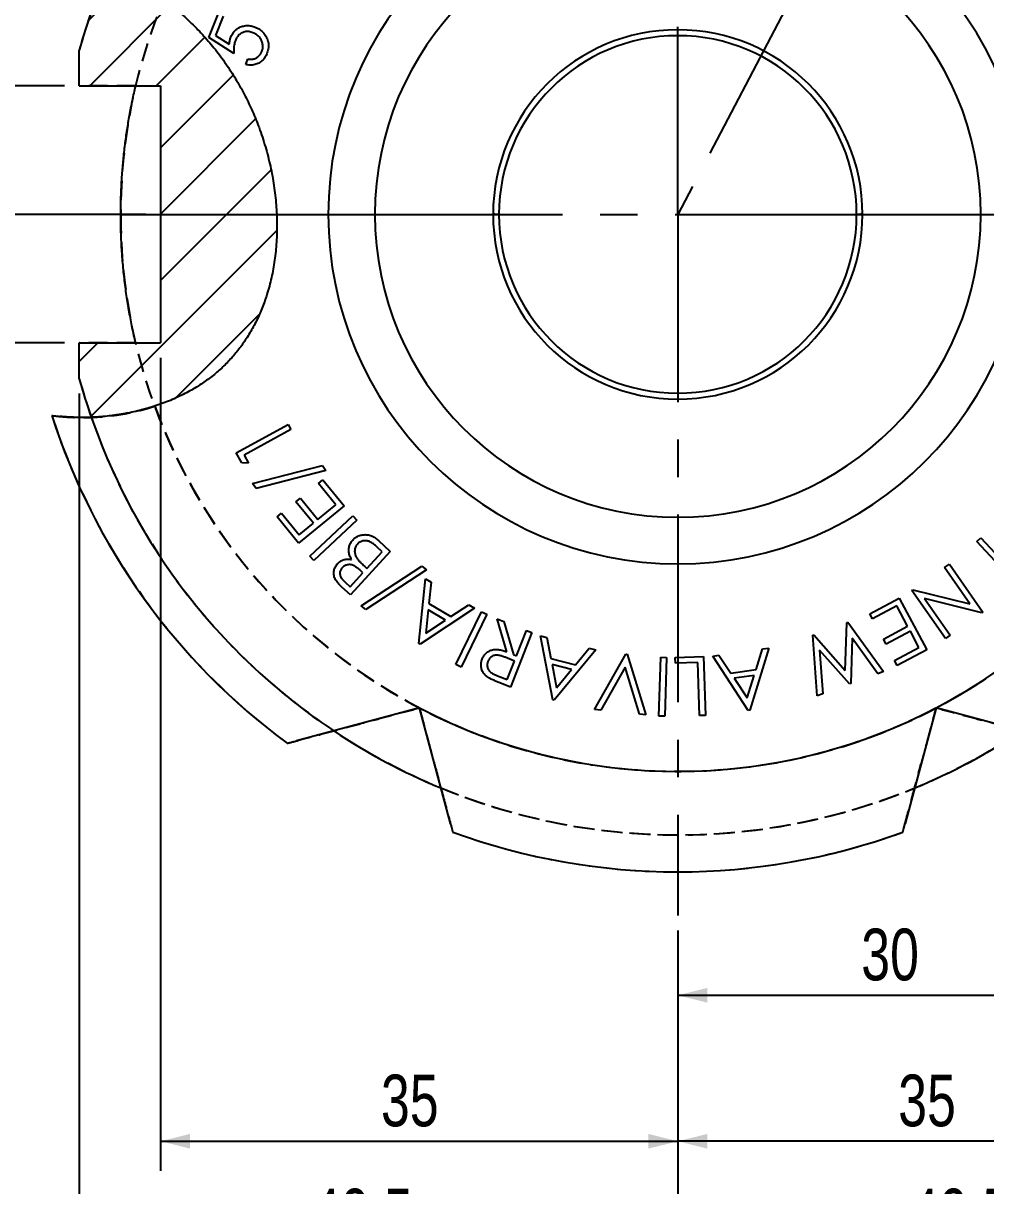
# Model space of a CAD drawing. Header units: millimetres. Extents: x 8 to 586, y 8 to 412.
# Drawn here: x 76 to 141.2, y 77.9 to 156.6 of the extents above; entities that cross this region are included whole.
import ezdxf

# ---------------------------------------------------------------- set-up
doc = ezdxf.new("R2010")
doc.units = ezdxf.units.MM
doc.linetypes.add('CENTERX2', pattern=[20.32, 12.7, -2.54, 2.54, -2.54])
doc.linetypes.add('HIDDEN', pattern=[1.905, 1.27, -0.635])
for name, color, linetype in [('CENTERLINE', 4, 'CENTERX2'), ('DIMENSIONS', 2, 'Continuous'), ('HATCH', 3, 'Continuous'), ('HIDDEN', 3, 'HIDDEN')]:
    doc.layers.add(name, color=color, linetype=linetype)
doc.layers.add('OUTLINE', color=7, linetype='Continuous', lineweight=25)
doc.styles.add('SLDTEXTSTYLE0', font='TXT', dxfattribs={"width": 0.75})
doc.dimstyles.new('SLDDIMSTYLE0', dxfattribs={"dimtxt": 3.5, "dimasz": 2, "dimexe": 0, "dimexo": 0.0625, "dimgap": 0.875, "dimtad": 1, "dimrnd": 1e-09, "dimzin": 12, "dimdsep": 46, "dimtxsty": 'SLDTEXTSTYLE0', "dimsah": 1, "dimcen": 0.09, "dimadec": 0, "dimazin": 3, "dimtfac": 1, "dimtofl": 0, "dimtmove": 0, "dimatfit": 3, "dimfxl": 0, "dimfrac": 2, "dimtolj": 1, "dimtzin": 12, "dimarcsym": 0})
doc.dimstyles.new('SLDDIMSTYLE3', dxfattribs={"dimtxt": 3.5, "dimasz": 2, "dimexe": 0, "dimexo": 0.0625, "dimgap": 0.875, "dimtad": 1, "dimrnd": 1e-09, "dimzin": 12, "dimdsep": 46, "dimtxsty": 'SLDTEXTSTYLE0', "dimsah": 1, "dimcen": 0.09, "dimadec": 0, "dimazin": 3, "dimtol": 1, "dimtp": 0.05, "dimtm": 0.05, "dimtfac": 1, "dimtofl": 0, "dimtmove": 0, "dimatfit": 3, "dimfxl": 0, "dimfrac": 2, "dimtolj": 1, "dimarcsym": 0})
doc.dimstyles.new('SLDDIMSTYLE4', dxfattribs={"dimtxt": 3.5, "dimasz": 2, "dimexe": 0, "dimexo": 0.0625, "dimgap": 0.875, "dimtad": 1, "dimdec": 4, "dimzin": 12, "dimdsep": 46, "dimtxsty": 'SLDTEXTSTYLE0', "dimsah": 1, "dimcen": 0.09, "dimazin": 3, "dimtfac": 1, "dimtofl": 0, "dimtmove": 0, "dimatfit": 3, "dimfxl": 0, "dimfrac": 2, "dimtolj": 1, "dimtzin": 12, "dimarcsym": 0})

# ---------------------------------------------------------------- blocks, each defined once
blk = doc.blocks.new('_D_36')
at = {"layer": 'DIMENSIONS'}
for p, q in [((120.314, 191.157), (120.314, 208.479)), ((138.259, 177.946), (150.372, 201.089))]:
    blk.add_line(p, q, dxfattribs=at)
blk.add_arc((120.314, 143.658), 62.821, 62.37289, 90, dxfattribs=at)
for points in [[(120.314, 206.479), (122.305, 205.947), (122.321, 206.947)], [(149.445, 199.317), (147.883, 200.662), (147.433, 199.769)]]:
    blk.add_solid(points, dxfattribs=at)
at = {"layer": 'DIMENSIONS', "insert": (129.833, 210.656), "char_height": 3.5, "attachment_point": 1, "rotation": 346.18644, "style": 'SLDTEXTSTYLE0'}
blk.add_mtext('27,63°', dxfattribs=at)
blk = doc.blocks.new('_D_37')
at = {"layer": 'DIMENSIONS'}
for p, q in [((120.314, 95.194), (120.314, 88.804)), ((120.314, 90.804), (150.314, 90.804))]:
    blk.add_line(p, q, dxfattribs=at)
for points in [[(120.314, 90.804), (122.314, 90.304), (122.314, 91.304)], [(150.314, 90.804), (148.314, 91.304), (148.314, 90.304)]]:
    blk.add_solid(points, dxfattribs=at)
at = {"layer": 'DIMENSIONS', "insert": (132.727, 95.316), "char_height": 3.5, "attachment_point": 1, "style": 'SLDTEXTSTYLE0'}
blk.add_mtext('30', dxfattribs=at)
blk = doc.blocks.new('_D_38')
at = {"layer": 'DIMENSIONS'}
for p, q in [((79.814, 131.534), (79.814, 71.197)), ((120.314, 95.194), (120.314, 71.197)), ((79.814, 73.197), (120.314, 73.197))]:
    blk.add_line(p, q, dxfattribs=at)
for points in [[(79.814, 73.197), (81.814, 72.697), (81.814, 73.697)], [(120.314, 73.197), (118.314, 73.697), (118.314, 72.697)]]:
    blk.add_solid(points, dxfattribs=at)
at = {"layer": 'DIMENSIONS', "insert": (95.538, 77.709), "char_height": 3.5, "attachment_point": 1, "style": 'SLDTEXTSTYLE0'}
blk.add_mtext('40,5', dxfattribs=at)
blk = doc.blocks.new('_D_39')
at = {"layer": 'DIMENSIONS'}
for p, q in [((85.314, 133.958), (85.314, 78.922)), ((120.314, 95.194), (120.314, 78.922)), ((85.314, 80.922), (120.314, 80.922))]:
    blk.add_line(p, q, dxfattribs=at)
for points in [[(85.314, 80.922), (87.314, 80.422), (87.314, 81.422)], [(120.314, 80.922), (118.314, 81.422), (118.314, 80.422)]]:
    blk.add_solid(points, dxfattribs=at)
at = {"layer": 'DIMENSIONS', "insert": (100.227, 85.434), "char_height": 3.5, "attachment_point": 1, "style": 'SLDTEXTSTYLE0'}
blk.add_mtext('35', dxfattribs=at)
blk = doc.blocks.new('_D_40')
at = {"layer": 'DIMENSIONS'}
for p, q in [((155.314, 133.958), (155.314, 78.922)), ((120.314, 95.194), (120.314, 78.922)), ((155.314, 80.922), (120.314, 80.922))]:
    blk.add_line(p, q, dxfattribs=at)
for points in [[(120.314, 80.922), (122.314, 80.422), (122.314, 81.422)], [(155.314, 80.922), (153.314, 81.422), (153.314, 80.422)]]:
    blk.add_solid(points, dxfattribs=at)
at = {"layer": 'DIMENSIONS', "insert": (135.227, 85.434), "char_height": 3.5, "attachment_point": 1, "style": 'SLDTEXTSTYLE0'}
blk.add_mtext('35', dxfattribs=at)
blk = doc.blocks.new('_D_41')
at = {"layer": 'DIMENSIONS'}
for p, q in [((160.814, 133.603), (160.814, 71.197)), ((120.314, 95.194), (120.314, 71.197)), ((120.314, 73.197), (160.814, 73.197))]:
    blk.add_line(p, q, dxfattribs=at)
for points in [[(120.314, 73.197), (122.314, 72.697), (122.314, 73.697)], [(160.814, 73.197), (158.814, 73.697), (158.814, 72.697)]]:
    blk.add_solid(points, dxfattribs=at)
at = {"layer": 'DIMENSIONS', "insert": (136.038, 77.709), "char_height": 3.5, "attachment_point": 1, "style": 'SLDTEXTSTYLE0'}
blk.add_mtext('40,5', dxfattribs=at)
blk = doc.blocks.new('_D_42')
at = {"layer": 'DIMENSIONS'}
for p, q in [((78.814, 152.358), (57.814, 152.358)), ((59.814, 152.358), (59.814, 134.958)), ((78.814, 134.958), (57.814, 134.958))]:
    blk.add_line(p, q, dxfattribs=at)
for points in [[(59.814, 152.358), (59.314, 150.358), (60.314, 150.358)], [(59.814, 134.958), (60.314, 136.958), (59.314, 136.958)]]:
    blk.add_solid(points, dxfattribs=at)
at = {"layer": 'DIMENSIONS', "attachment_point": 1, "rotation": 90, "style": 'SLDTEXTSTYLE0'}
for s, insert, char_height in [('±0,05', (56.312, 144.868), 2.5), ('17,4', (55.302, 134.526), 3.5)]:
    blk.add_mtext(s, dxfattribs=dict(at, insert=insert, char_height=char_height))
blk = doc.blocks.new('_D_43')
at = {"layer": 'DIMENSIONS'}
for p, q in [((84.314, 143.658), (65.814, 143.658)), ((67.814, 143.658), (67.814, 134.958)), ((78.814, 134.958), (65.814, 134.958))]:
    blk.add_line(p, q, dxfattribs=at)
for points in [[(67.814, 143.658), (67.314, 141.658), (68.314, 141.658)], [(67.814, 134.958), (68.314, 136.958), (67.314, 136.958)]]:
    blk.add_solid(points, dxfattribs=at)
at = {"layer": 'DIMENSIONS', "insert": (63.302, 136.076), "char_height": 3.5, "attachment_point": 1, "rotation": 90, "style": 'SLDTEXTSTYLE0'}
blk.add_mtext('8,7', dxfattribs=at)
blk = doc.blocks.new('_D_44')
at = {"layer": 'DIMENSIONS'}
for p, q in [((78.814, 152.358), (66.061, 152.358)), ((68.061, 152.358), (68.061, 143.658)), ((81.614, 143.658), (66.061, 143.658))]:
    blk.add_line(p, q, dxfattribs=at)
for points in [[(68.061, 152.358), (67.561, 150.358), (68.561, 150.358)], [(68.061, 143.658), (68.561, 145.658), (67.561, 145.658)]]:
    blk.add_solid(points, dxfattribs=at)
at = {"layer": 'DIMENSIONS', "insert": (63.55, 144.776), "char_height": 3.5, "attachment_point": 1, "rotation": 90, "style": 'SLDTEXTSTYLE0'}
blk.add_mtext('8,7', dxfattribs=at)
blk = doc.blocks.new('_D_45')
at = {"layer": 'DIMENSIONS'}
for p, q in [((147.091, 179.551), (171.049, 185.97)), ((165.314, 143.658), (176.62, 143.658))]:
    blk.add_line(p, q, dxfattribs=at)
blk.add_arc((13.139, 143.658), 161.481, 0, 15, dxfattribs=at)
for points in [[(169.117, 185.453), (169.139, 183.391), (170.107, 183.644)], [(174.62, 143.658), (175.107, 145.662), (174.107, 145.655)]]:
    blk.add_solid(points, dxfattribs=at)
at = {"layer": 'DIMENSIONS', "insert": (177.252, 168.814), "char_height": 3.5, "attachment_point": 1, "rotation": 277.5, "style": 'SLDTEXTSTYLE0'}
blk.add_mtext('15°', dxfattribs=at)

msp = doc.modelspace()

# ---------------------------------------------------------------- hatches: boundary and pattern name
at = {"layer": 'HATCH'}
h = msp.add_hatch(dxfattribs=at)
h.set_pattern_fill('ANSI31', color=256, angle=3e-322, style=0)
edge = h.paths.add_edge_path(flags=0)
edge.add_arc((120.31357, 143.65845), 42, 156.5997265, 164.6411144)
edge.add_line((79.81357, 154.78275), (79.81357, 152.35845))
edge.add_line((79.81357, 152.35845), (85.31357, 152.35845))
edge.add_line((85.31357, 152.35845), (85.31357, 143.65845))
edge.add_line((85.31357, 143.65845), (93.17498, 143.65845))
edge.add_spline(control_points=[(93.17498, 143.65845), (93.01116, 147.43944), (90.53622, 154.61394), (84.54367, 159.21886), (81.76795, 160.33884)], knot_values=[0.68628077, 0.68628077, 0.68628077, 0.68628077, 0.80931484, 0.91000403, 0.91000403, 0.91000403, 0.91000403], weights=[1, 1, 1, 1, 1], degree=3, periodic=0)
h = msp.add_hatch(dxfattribs=at)
h.set_pattern_fill('ANSI31', color=256, angle=3e-322, style=0)
edge = h.paths.add_edge_path(flags=0)
edge.add_line((93.17498, 143.65845), (85.31357, 143.65845))
edge.add_line((85.31357, 143.65845), (85.31357, 134.95845))
edge.add_line((85.31357, 134.95845), (79.81357, 134.95845))
edge.add_line((79.81357, 134.95845), (79.81357, 132.53415))
edge.add_arc((120.31357, 143.65845), 42, 195.3588856, 199.0853859)
edge.add_spline(control_points=[(80.62221, 129.92542), (83.83919, 130.04579), (91.12646, 132.52781), (93.35448, 139.5153), (93.17498, 143.65845)], knot_values=[0.44752192, 0.44752192, 0.44752192, 0.44752192, 0.55146214, 0.68628077, 0.68628077, 0.68628077, 0.68628077], weights=[1, 1, 1, 1, 1], degree=3, periodic=0)

# ---------------------------------------------------------------- linework, layer by layer
at = {"layer": 'CENTERLINE'}
for p, q in [((120.31357, 143.65845), (120.31357, 190.15664)), ((137.79563, 177.06005), (120.31357, 143.65845)), ((99.81357, 143.65845), (140.81357, 143.65845)), ((120.31357, 143.65845), (120.31357, 96.19366))]:
    msp.add_line(p, q, dxfattribs=at)
at = {"layer": 'HIDDEN'}
for p, q in [((79.81357, 152.35845), (79.81357, 152.71383)), ((83.63115, 152.35845), (79.81357, 152.35845)), ((83.63115, 152.35845), (85.31357, 152.35845)), ((83.11357, 143.65845), (89.56357, 143.65845)), ((83.63115, 134.95845), (79.81357, 134.95845)), ((79.81357, 134.60306), (79.81357, 134.95845)), ((83.63115, 134.95845), (85.31357, 134.95845))]:
    msp.add_line(p, q, dxfattribs=at)
for radius, start, end in [(42, 15.3588856, 164.6411144), (37.7, 0, 180), (37.7, 13.3423638, 157.3144024), (37.7, 180, 0), (37.7, 297.6271134, 0), (37.7, 200.1334561, 346.6576362), (42, 195.3588856, 344.6411144), (37.7, 200.1334561, 242.3728866), (44.5, 197.8062939, 233.5607006), (42, 199.0853859, 236.3339859), (37.7, 242.3728866, 297.6271134), (42, 247.5629536, 292.4370464), (44.5, 249.9886791, 290.0113209)]:
    msp.add_arc((120.31357, 143.65845), radius, start, end, dxfattribs=at)
for points, knots in [([(78.21894, 130.01642), (78.40469, 129.99705), (78.77629, 129.95831), (79.33387, 129.92574), (79.89079, 129.91134), (80.44639, 129.91665), (81.00019, 129.94081), (81.55175, 129.98384), (82.1005, 130.04557), (82.65762, 130.12771), (83.22242, 130.2315), (83.79379, 130.35914), (84.35988, 130.50668), (84.73152, 130.62344), (84.91728, 130.68181)], [0, 0, 0, 0, 0.08156183, 0.163164084, 0.24476948, 0.326335422, 0.407879089, 0.489459798, 0.57104084, 0.652585299, 0.73941715, 0.826296303, 0.9131722, 1, 1, 1, 1]), ([(84.91728, 130.68181), (84.7443, 130.62732), (84.39745, 130.51806), (83.8688, 130.37802), (83.33351, 130.25498), (82.79207, 130.1507), (82.24563, 130.0653), (81.69532, 129.9973), (81.32649, 129.96793), (81.14193, 129.95324)], [0, 0, 0, 0, 0.141138189, 0.283003339, 0.425507521, 0.56855958, 0.712059875, 0.855907341, 1, 1, 1, 1]), ([(94.19124, 107.94169), (94.66681, 108.06912), (95.61796, 108.32398), (97.05011, 108.70773), (98.4869, 109.09271), (99.92914, 109.47916), (101.3766, 109.86701), (102.34654, 110.1269), (102.8315, 110.25684)], [0, 0, 0, 0, 0.16661819, 0.33323842, 0.49985578, 0.66657002, 0.83328733, 1, 1, 1, 1]), ([(102.8315, 110.25684), (102.9533, 109.80226), (103.19691, 108.89309), (103.56077, 107.53516), (103.98411, 105.95524), (104.46634, 104.15552), (104.82631, 102.81209), (105.0063, 102.14038)], [0, 0, 0, 0, 0.16663209, 0.33326701, 0.49990004, 0.74994942, 1, 1, 1, 1]), ([(135.62083, 102.14038), (135.80075, 102.81184), (136.16059, 104.15476), (136.64273, 105.95414), (137.06609, 107.53414), (137.43008, 108.89258), (137.67378, 109.80209), (137.79563, 110.25684)], [0, 0, 0, 0, 0.2499565, 0.49991212, 0.66660757, 0.83330499, 1, 1, 1, 1]), ([(137.79563, 110.25684), (138.28029, 110.12698), (139.24963, 109.86724), (140.69619, 109.47964), (142.13815, 109.09327), (143.57524, 108.7082), (145.00828, 108.32422), (145.96002, 108.0692), (146.43589, 107.94169)], [0, 0, 0, 0, 0.16660925, 0.33322295, 0.49983402, 0.66655474, 0.83327812, 1, 1, 1, 1])]:
    msp.add_open_spline(points, degree=3, knots=knots, dxfattribs=at)
at = {"layer": 'OUTLINE'}
for p, q in [((88.56929, 155.62752), (89.2007, 157.22288)), ((89.55166, 157.08426), (89.03243, 155.77176)), ((90.2616, 154.56342), (88.56929, 155.62752)), ((89.03243, 155.77176), (89.96352, 155.19163)), ((79.81357, 152.35845), (79.81357, 154.78275)), ((91.0765, 153.80381), (91.22554, 154.18201)), ((79.81357, 152.35845), (85.31357, 152.35845)), ((85.31357, 152.35845), (85.31357, 143.65845)), ((82.61356, 143.65845), (85.31357, 143.65845)), ((85.31357, 143.65845), (93.17498, 143.65845)), ((85.31357, 143.65845), (85.31357, 134.95845)), ((93.17498, 143.65845), (96.66357, 143.65845)), ((96.66357, 143.65845), (99.81356, 143.65845)), ((99.81356, 143.65845), (107.81357, 143.65845)), ((107.81357, 143.65845), (108.01034, 143.65845)), ((107.8147, 143.70845), (107.92755, 143.70845)), ((107.92747, 143.65845), (107.92755, 143.70845)), ((108.01034, 143.65845), (107.92747, 143.65845)), ((108.21357, 143.65845), (108.01034, 143.65845)), ((132.61679, 143.65845), (132.41357, 143.65845)), ((132.69966, 143.65845), (132.61679, 143.65845)), ((132.81357, 143.65845), (132.61679, 143.65845)), ((132.81338, 143.70845), (132.69958, 143.70845)), ((132.69958, 143.70845), (132.69966, 143.65845)), ((132.81357, 143.65845), (140.81357, 143.65845)), ((140.81357, 143.65845), (143.96357, 143.65845)), ((79.81357, 132.53415), (79.81357, 134.95845)), ((79.81357, 134.95845), (85.31357, 134.95845)), ((90.43951, 127.52238), (93.93871, 129.44626)), ((94.12942, 129.09931), (90.97237, 127.36373)), ((93.93871, 129.44626), (94.12942, 129.09931)), ((90.81692, 126.83488), (90.43951, 127.52238)), ((91.27445, 126.81405), (90.81692, 126.83488)), ((90.97237, 127.36373), (91.27445, 126.81405)), ((91.54164, 125.44852), (96.2692, 126.66327)), ((96.50077, 126.32192), (91.77401, 125.10558)), ((96.2692, 126.66327), (96.50077, 126.32192)), ((91.77401, 125.10558), (91.54164, 125.44852)), ((95.99321, 125.4485), (96.29849, 125.6977)), ((97.1767, 123.99658), (95.99321, 125.4485)), ((96.29849, 125.6977), (97.73359, 123.93728)), ((94.47718, 124.21212), (94.78006, 124.45972)), ((94.78006, 124.45972), (95.96356, 123.0078)), ((95.66067, 122.7602), (94.47718, 124.21212)), ((97.73359, 123.93728), (94.63984, 121.41405)), ((95.96356, 123.0078), (97.1767, 123.99658)), ((93.19433, 123.18648), (93.49882, 123.43488)), ((94.63984, 121.41405), (93.19433, 123.18648)), ((93.49882, 123.43488), (94.69273, 121.97094)), ((94.69273, 121.97094), (95.66067, 122.7602)), ((95.41057, 120.53143), (98.32083, 123.2638)), ((98.59407, 122.97293), (95.68381, 120.24056)), ((98.32083, 123.2638), (98.59407, 122.97293)), ((100.05172, 121.59009), (100.86101, 120.8489)), ((140.55042, 121.51759), (140.82766, 121.77481)), ((143.31324, 118.53442), (140.55042, 121.51759)), ((140.82766, 121.77481), (143.59048, 118.79163)), ((95.68381, 120.24056), (95.41057, 120.53143)), ((100.86101, 120.8489), (98.15989, 117.90179)), ((99.27287, 119.69506), (100.30813, 120.82487)), ((100.30813, 120.82487), (99.94354, 121.159)), ((98.88009, 117.17543), (102.98826, 119.85411)), ((99.107, 119.8465), (99.27287, 119.69506)), ((102.98826, 119.85411), (103.31759, 119.60411)), ((138.3609, 119.75086), (138.69584, 119.98484)), ((140.07725, 117.30054), (138.3609, 119.75086)), ((138.69584, 119.98484), (140.96587, 116.74365)), ((98.13585, 118.45467), (99.00124, 119.39858)), ((99.00124, 119.39858), (98.83297, 119.55243)), ((103.31759, 119.60411), (99.21182, 116.92302)), ((102.78521, 114.61129), (103.24594, 118.9975)), ((103.24594, 118.9975), (103.61453, 118.77555)), ((98.15989, 117.90179), (97.57896, 118.43384)), ((97.79531, 118.76637), (98.13585, 118.45467)), ((103.61453, 118.77555), (103.47431, 117.32523)), ((136.15097, 118.20278), (136.22308, 118.25326)), ((138.421, 114.9616), (136.15097, 118.20278)), ((136.22308, 118.25326), (140.07725, 117.30054)), ((103.47431, 117.32523), (104.95107, 116.43741)), ((133.30841, 116.62943), (135.29959, 117.69273)), ((135.29959, 117.69273), (137.16818, 114.19353)), ((137.00273, 117.66592), (138.73991, 115.18515)), ((140.89536, 116.69477), (137.00273, 117.66592)), ((99.21182, 116.92302), (98.88009, 117.17543)), ((106.54643, 117.01353), (102.86934, 114.5608)), ((103.42784, 116.90375), (103.26357, 115.31321)), ((104.59931, 116.20023), (103.42784, 116.90375)), ((104.95107, 116.43741), (106.16421, 117.2435)), ((105.29258, 113.19421), (107.02735, 116.76712)), ((107.38473, 116.59405), (105.64995, 113.02113)), ((106.16421, 117.2435), (106.54643, 117.01353)), ((107.02735, 116.76712), (107.38473, 116.59405)), ((133.4927, 116.28488), (133.30841, 116.62943)), ((135.13373, 117.16148), (133.4927, 116.28488)), ((135.8661, 115.78888), (135.13373, 117.16148)), ((140.96587, 116.74365), (140.89536, 116.69477)), ((103.26357, 115.31321), (104.59931, 116.20023)), ((108.09096, 116.2807), (108.54689, 116.10121)), ((108.7408, 114.04593), (108.09096, 116.2807)), ((108.54689, 116.10121), (109.19432, 113.86724)), ((131.64702, 112.79634), (131.74237, 116.02311)), ((131.74237, 116.02311), (131.81288, 116.04875)), ((131.81288, 116.04875), (134.22474, 112.71301)), ((134.22507, 114.91228), (135.8661, 115.78888)), ((110.44753, 115.35281), (108.99721, 111.66932)), ((109.40426, 113.78471), (110.07894, 115.49785)), ((110.07894, 115.49785), (110.44753, 115.35281)), ((111.03324, 115.13642), (111.4483, 115.02985)), ((111.85054, 110.8087), (111.03324, 115.13642)), ((111.4483, 115.02985), (111.73115, 113.60277)), ((129.44349, 115.18176), (129.51401, 115.2074)), ((129.73836, 111.07038), (129.44349, 115.18176)), ((129.51401, 115.2074), (131.64702, 112.79634)), ((132.10535, 114.97743), (132.01961, 111.90612)), ((133.84253, 112.57279), (132.10535, 114.97743)), ((134.40857, 114.56933), (134.22507, 114.91228)), ((136.04959, 115.44593), (134.40857, 114.56933)), ((136.63373, 114.35138), (136.04959, 115.44593)), ((138.73991, 115.18515), (138.421, 114.9616)), ((102.86934, 114.5608), (102.78521, 114.61129)), ((114.7584, 114.1861), (111.94509, 110.78386)), ((113.39782, 113.17809), (114.32731, 114.29588)), ((114.32731, 114.29588), (114.7584, 114.1861)), ((126.47536, 114.30672), (125.18129, 110.09678)), ((125.60677, 112.8588), (126.03625, 114.24341)), ((126.03625, 114.24341), (126.47536, 114.30672)), ((129.90743, 114.17295), (130.11737, 111.209)), ((131.94349, 111.87807), (129.90743, 114.17295)), ((134.97828, 113.46677), (136.63373, 114.35138)), ((137.16818, 114.19353), (135.16257, 113.12222)), ((109.26324, 113.42734), (108.63263, 113.68134)), ((108.77045, 112.17493), (109.26324, 113.42734)), ((109.19432, 113.86724), (109.40426, 113.78471)), ((111.73115, 113.60277), (113.39782, 113.17809)), ((114.67075, 110.14283), (116.79975, 113.90405)), ((116.79975, 113.90405), (116.88549, 113.89524)), ((116.88549, 113.89524), (118.16193, 109.77665)), ((119.03725, 109.70749), (119.16305, 113.68586)), ((119.16305, 113.68586), (119.56048, 113.67384)), ((119.56048, 113.67384), (119.43468, 109.69548)), ((120.13576, 113.66568), (122.06444, 113.72658)), ((120.14778, 113.28187), (120.13576, 113.66568)), ((121.67582, 113.32995), (120.14778, 113.28187)), ((121.7896, 109.7354), (121.67582, 113.32995)), ((122.06444, 113.72658), (122.19024, 109.74822)), ((122.67888, 113.75944), (123.10196, 113.82034)), ((125.08513, 110.08316), (122.67888, 113.75944)), ((123.10196, 113.82034), (123.90805, 112.61361)), ((135.16257, 113.12222), (134.97828, 113.46677)), ((105.64995, 113.02113), (105.29258, 113.19421)), ((113.12939, 112.84876), (111.80647, 113.1861)), ((111.80647, 113.1861), (112.10695, 111.61719)), ((112.10695, 111.61719), (113.12939, 112.84876)), ((116.74927, 113.00501), (115.09943, 110.09796)), ((117.73325, 109.82152), (116.74927, 113.00501)), ((123.90805, 112.61361), (125.60677, 112.8588)), ((134.22474, 112.71301), (133.84253, 112.57279)), ((108.12221, 112.43054), (108.77045, 112.17493)), ((108.99721, 111.66932), (108.26323, 111.95859)), ((125.48497, 112.45255), (124.13722, 112.25784)), ((124.13722, 112.25784), (125.01302, 110.92691)), ((125.01302, 110.92691), (125.48497, 112.45255)), ((132.01961, 111.90612), (131.94349, 111.87807)), ((130.11737, 111.209), (129.73836, 111.07038)), ((102.8315, 110.25684), (94.50175, 108.02489)), ((104.92696, 102.43646), (102.8315, 110.25684)), ((111.94509, 110.78386), (111.85054, 110.8087)), ((137.79563, 110.25684), (135.70017, 102.43646)), ((146.12538, 108.02489), (137.79563, 110.25684)), ((115.09943, 110.09796), (114.67075, 110.14283)), ((118.16193, 109.77665), (117.73325, 109.82152)), ((119.43468, 109.69548), (119.03725, 109.70749)), ((122.19024, 109.74822), (121.7896, 109.7354)), ((125.18129, 110.09678), (125.08513, 110.08316))]:
    msp.add_line(p, q, dxfattribs=at)
for radius, start, end in [(23.65, 0, 180), (20.5, 0, 180), (42, 156.5997265, 164.6411144), (12.5, 0, 180), (12.1, 90, 180), (12.1, 0, 90), (23.65, 180, 0), (20.5, 180, 0), (12.5, 180, 0), (12.1, 180, 0), (42, 195.3588856, 199.0853859), (44.5, 197.8062939, 233.5607006), (42, 236.3339859, 247.5629536), (42, 292.4370464, 303.6660141), (44.5, 249.9886791, 290.0113209)]:
    msp.add_arc((120.31357, 143.65845), radius, start, end, dxfattribs=at)
for points, knots in [([(79.85517, 160.95349), (80.00522, 160.91605), (80.30703, 160.84074), (80.75659, 160.70593), (81.20641, 160.55493), (81.6555, 160.38652), (82.10338, 160.20155), (82.57637, 159.98816), (83.07294, 159.74346), (83.59117, 159.46461), (84.10411, 159.16509), (84.61467, 158.8431), (85.12164, 158.49883), (85.62377, 158.13248), (86.11626, 157.7473), (86.5981, 157.34399), (87.06824, 156.92325), (87.5169, 156.49416), (87.94401, 156.05843), (88.34958, 155.61765), (88.74116, 155.16381), (89.11791, 154.69752), (89.47894, 154.21925), (89.8239, 153.72974), (90.15268, 153.22977), (90.46519, 152.72003), (90.76132, 152.20124), (91.03931, 151.67724), (91.29941, 151.1489), (91.54185, 150.61705), (91.76812, 150.07917), (91.99064, 149.50354), (92.20577, 148.88971), (92.40952, 148.23753), (92.59019, 147.58104), (92.74764, 146.92133), (92.88087, 146.26342), (92.99037, 145.60846), (93.07589, 144.95751), (93.1401, 144.30774), (93.16337, 143.87444), (93.17498, 143.65845)], [0, 0, 0, 0, 0.01989001, 0.04000804, 0.06035113, 0.08091396, 0.10169004, 0.12267117, 0.14764936, 0.17288262, 0.19835249, 0.22403902, 0.25051105, 0.2771645, 0.30397571, 0.33092047, 0.35797491, 0.38511515, 0.41076234, 0.43644614, 0.46214871, 0.4878527, 0.51354317, 0.53921528, 0.56486855, 0.59050149, 0.61611129, 0.64169435, 0.66678992, 0.6918499, 0.71686837, 0.74183886, 0.77122234, 0.8005172, 0.82971076, 0.85878994, 0.88774158, 0.91603943, 0.94418942, 0.97217993, 1, 1, 1, 1]), ([(90.06528, 155.65317), (90.0835, 155.6964), (90.11992, 155.78288), (90.19094, 155.90467), (90.2734, 156.01892), (90.36981, 156.12177), (90.47772, 156.21255), (90.59699, 156.28765), (90.72312, 156.35047), (90.85831, 156.39763), (90.99994, 156.43061), (91.14692, 156.44515), (91.29456, 156.44227), (91.44072, 156.42164), (91.58398, 156.3859), (91.67621, 156.35201), (91.72233, 156.33506)], [0, 0, 0, 0, 0.0700036, 0.14001475, 0.21000561, 0.28000855, 0.35000642, 0.41999542, 0.49000279, 0.56000373, 0.63332598, 0.7066635, 0.77998599, 0.85332092, 0.92665986, 1, 1, 1, 1]), ([(91.55727, 155.96246), (91.51454, 155.97777), (91.42907, 156.00839), (91.29494, 156.0342), (91.15855, 156.04068), (91.02305, 156.02347), (90.89185, 155.9855), (90.77172, 155.92614), (90.66375, 155.85143), (90.5713, 155.7618), (90.49227, 155.66036), (90.42724, 155.54932), (90.39374, 155.47058), (90.37698, 155.43121)], [0, 0, 0, 0, 0.09334308, 0.18670493, 0.28005225, 0.37331975, 0.46663207, 0.55995442, 0.64793435, 0.73594184, 0.82394429, 0.91197025, 1, 1, 1, 1]), ([(92.17185, 154.69724), (92.18603, 154.73658), (92.21438, 154.8153), (92.23551, 154.93949), (92.23863, 155.06507), (92.2249, 155.19003), (92.19319, 155.31169), (92.14606, 155.42805), (92.0855, 155.54284), (92.00657, 155.65125), (91.91148, 155.75164), (91.80244, 155.8366), (91.6841, 155.90811), (91.59954, 155.94435), (91.55727, 155.96246)], [0, 0, 0, 0, 0.07998446, 0.16001671, 0.23999256, 0.31997111, 0.39999135, 0.4799895, 0.5599937, 0.64799217, 0.73598383, 0.82397308, 0.91199192, 1, 1, 1, 1]), ([(91.72233, 156.33506), (91.7762, 156.31194), (91.88392, 156.26571), (92.03348, 156.17258), (92.17251, 156.06472), (92.29589, 155.93904), (92.40388, 155.80003), (92.49252, 155.64782), (92.55814, 155.48962), (92.59988, 155.32859), (92.61946, 155.16843), (92.62005, 155.007), (92.59878, 154.84708), (92.56213, 154.68993), (92.52524, 154.58903), (92.50679, 154.53858)], [0, 0, 0, 0, 0.08001154, 0.15999854, 0.23999545, 0.31999892, 0.4000085, 0.47998938, 0.55998493, 0.63330961, 0.70663438, 0.7799633, 0.85329487, 0.92664152, 1, 1, 1, 1]), ([(89.96352, 155.19163), (89.96844, 155.23561), (89.97829, 155.32359), (90.00062, 155.44493), (90.02915, 155.55526), (90.05324, 155.62053), (90.06528, 155.65317)], [0, 0, 0, 0, 0.27999835, 0.56000045, 0.77999475, 1, 1, 1, 1]), ([(90.37698, 155.43121), (90.35862, 155.3795), (90.32189, 155.27607), (90.29076, 155.11412), (90.26946, 154.94119), (90.25841, 154.75727), (90.26053, 154.62804), (90.2616, 154.56342)], [0, 0, 0, 0, 0.18661494, 0.37328803, 0.55995554, 0.77997476, 1, 1, 1, 1]), ([(92.50679, 154.53858), (92.48827, 154.49527), (92.45123, 154.40866), (92.38003, 154.28625), (92.29545, 154.1729), (92.19864, 154.06953), (92.08785, 153.98136), (91.96821, 153.90584), (91.83577, 153.84382), (91.69252, 153.79618), (91.53945, 153.76696), (91.38391, 153.76013), (91.22848, 153.77105), (91.12716, 153.79289), (91.0765, 153.80381)], [0, 0, 0, 0, 0.08001484, 0.16001726, 0.24002381, 0.32002043, 0.4000262, 0.48002043, 0.56002488, 0.64801224, 0.73600481, 0.82399002, 0.9119985, 1, 1, 1, 1]), ([(91.22554, 154.18201), (91.26169, 154.1763), (91.33398, 154.16488), (91.44386, 154.16074), (91.55362, 154.1691), (91.66046, 154.19609), (91.76198, 154.23859), (91.85449, 154.29432), (91.93672, 154.36081), (92.01058, 154.43345), (92.07592, 154.51397), (92.13022, 154.60245), (92.15798, 154.66564), (92.17185, 154.69724)], [0, 0, 0, 0, 0.093348397, 0.186688822, 0.280002668, 0.373342006, 0.466631482, 0.559977343, 0.64796568, 0.735985721, 0.823984778, 0.911993423, 1, 1, 1, 1]), ([(82.61356, 143.65845), (82.61472, 143.88271), (82.61704, 144.33124), (82.63573, 145.00433), (82.6656, 145.67688), (82.70441, 146.2965), (82.74876, 146.86211), (82.79597, 147.37406), (82.84988, 147.88312), (82.91035, 148.38882), (82.9773, 148.89075), (83.05047, 149.38844), (83.12958, 149.8812), (83.21615, 150.37838), (83.31031, 150.87905), (83.4121, 151.38171), (83.51876, 151.87644), (83.59369, 152.19782), (83.63115, 152.35845)], [0, 0, 0, 0, 0.07414591, 0.14829172, 0.22280357, 0.29731512, 0.35466626, 0.41204042, 0.46941327, 0.52676267, 0.58413212, 0.64152842, 0.69892224, 0.75628842, 0.81719919, 0.87815064, 0.93909659, 1, 1, 1, 1]), ([(93.17498, 143.65845), (93.18197, 143.44812), (93.1959, 143.02886), (93.18848, 142.40171), (93.16001, 141.77964), (93.10835, 141.16354), (93.03433, 140.558), (92.93815, 139.96387), (92.82019, 139.38195), (92.67973, 138.80955), (92.52573, 138.27897), (92.36242, 137.78942), (92.19379, 137.33965), (92.00928, 136.89881), (91.80882, 136.46742), (91.59234, 136.04602), (91.35974, 135.63514), (91.11785, 135.2464), (90.86817, 134.87929), (90.61213, 134.53316), (90.34229, 134.1976), (90.05862, 133.87301), (89.76105, 133.55983), (89.44952, 133.25843), (89.12398, 132.96933), (88.78464, 132.69286), (88.43217, 132.429), (88.06722, 132.17784), (87.69044, 131.93943), (87.27918, 131.70031), (86.83198, 131.46353), (86.34779, 131.23235), (85.85117, 131.01936), (85.34357, 130.8248), (84.82609, 130.64877), (84.29983, 130.49132), (83.7655, 130.35246), (83.22415, 130.23232), (82.67688, 130.13102), (82.12474, 130.04867), (81.55024, 129.98329), (80.9542, 129.93736), (80.33771, 129.91327), (79.72083, 129.91323), (79.10476, 129.93518), (78.69563, 129.97012), (78.49123, 129.98758)], [0, 0, 0, 0, 0.027258108, 0.054333575, 0.081219322, 0.107909822, 0.134401337, 0.160224511, 0.185854707, 0.21129489, 0.236550787, 0.257398651, 0.278131901, 0.298758843, 0.319289546, 0.339735897, 0.360111745, 0.380432977, 0.399028305, 0.417608161, 0.436189682, 0.454791116, 0.473432619, 0.492135705, 0.51092341, 0.529814542, 0.548818638, 0.567942192, 0.587188909, 0.606561154, 0.629553257, 0.652716703, 0.676046125, 0.69953305, 0.72311679, 0.746834827, 0.770673284, 0.794617152, 0.818650261, 0.842755847, 0.866916461, 0.893535312, 0.920175908, 0.946815048, 0.973430226, 1, 1, 1, 1]), ([(83.63115, 134.95845), (83.59184, 135.12721), (83.51317, 135.46492), (83.40156, 135.9855), (83.29532, 136.51495), (83.19546, 137.05294), (83.1014, 137.6043), (83.01395, 138.16871), (82.9336, 138.74578), (82.86162, 139.3284), (82.79832, 139.91546), (82.74625, 140.48174), (82.70437, 141.02618), (82.67148, 141.54808), (82.64567, 142.07277), (82.62729, 142.59986), (82.61572, 143.12896), (82.61428, 143.48196), (82.61356, 143.65845)], [0, 0, 0, 0, 0.0639654, 0.12799868, 0.19206392, 0.25611441, 0.32009405, 0.38624891, 0.45246014, 0.51869493, 0.58491499, 0.65107723, 0.70902673, 0.7669877, 0.82493772, 0.88328806, 0.94164948, 1, 1, 1, 1]), ([(77.9453, 130.05035), (77.94657, 130.05018), (77.94915, 130.04984), (77.96976, 130.04711), (78.00197, 130.0429), (78.04568, 130.03729), (78.10027, 130.03048), (78.16553, 130.02259), (78.24076, 130.01385), (78.32219, 130.00484), (78.40653, 129.99593), (78.46281, 129.99038), (78.49123, 129.98758)], [0, 0, 0, 0, 0.09377316, 0.19038932, 0.28413361, 0.38040134, 0.47811421, 0.57821765, 0.68487178, 0.79416855, 0.89603359, 1, 1, 1, 1]), ([(98.32175, 121.62054), (98.35317, 121.65316), (98.41604, 121.7184), (98.5246, 121.80067), (98.64146, 121.87022), (98.76669, 121.92363), (98.89785, 121.95984), (99.03234, 121.98016), (99.16821, 121.98525), (99.30609, 121.97535), (99.44348, 121.94654), (99.57894, 121.90224), (99.70754, 121.84083), (99.82973, 121.76783), (99.94508, 121.68425), (100.01617, 121.62148), (100.05172, 121.59009)], [0, 0, 0, 0, 0.069993603, 0.140011386, 0.209984728, 0.279990195, 0.349979909, 0.419974073, 0.489988497, 0.559969974, 0.633311539, 0.706643088, 0.779975179, 0.853315649, 0.926656486, 1, 1, 1, 1]), ([(98.24162, 120.29362), (98.22079, 120.33307), (98.17914, 120.41198), (98.12465, 120.53437), (98.08116, 120.66112), (98.05205, 120.79213), (98.04296, 120.92612), (98.05234, 121.05738), (98.07686, 121.18402), (98.11628, 121.30426), (98.17155, 121.41797), (98.23899, 121.5251), (98.29417, 121.58873), (98.32175, 121.62054)], [0, 0, 0, 0, 0.09335028, 0.18669149, 0.28003925, 0.37336609, 0.46667676, 0.56002548, 0.64797832, 0.73601902, 0.82397864, 0.91200199, 1, 1, 1, 1]), ([(98.63345, 121.3457), (98.60772, 121.31526), (98.55626, 121.25439), (98.5003, 121.1481), (98.46195, 121.03463), (98.44558, 120.91582), (98.4481, 120.79679), (98.46803, 120.68012), (98.50342, 120.56795), (98.55422, 120.46185), (98.59581, 120.39564), (98.61662, 120.36253)], [0, 0, 0, 0, 0.11195641, 0.22388177, 0.33580394, 0.44774119, 0.55975979, 0.66982651, 0.77991513, 0.88992097, 1, 1, 1, 1]), ([(99.94354, 121.159), (99.91401, 121.1859), (99.85495, 121.23969), (99.76213, 121.31553), (99.66681, 121.38813), (99.56742, 121.45526), (99.46134, 121.51147), (99.34827, 121.55262), (99.23289, 121.57225), (99.11937, 121.57453), (99.01013, 121.5596), (98.90416, 121.52947), (98.80348, 121.48461), (98.71152, 121.4232), (98.65947, 121.37153), (98.63345, 121.3457)], [0, 0, 0, 0, 0.08001008, 0.16001687, 0.24002933, 0.32002255, 0.40000585, 0.47996782, 0.55996892, 0.63331103, 0.70664652, 0.7799913, 0.85332593, 0.92666367, 1, 1, 1, 1]), ([(97.57896, 118.43384), (97.54327, 118.46712), (97.47191, 118.53369), (97.37079, 118.63965), (97.27604, 118.75132), (97.19007, 118.86997), (97.11802, 118.99792), (97.06793, 119.13614), (97.04099, 119.27643), (97.03573, 119.41512), (97.05209, 119.54881), (97.08636, 119.67896), (97.13824, 119.80313), (97.20734, 119.91893), (97.26545, 119.98709), (97.2945, 120.02118)], [0, 0, 0, 0, 0.08000515, 0.16001062, 0.24000976, 0.31999591, 0.39996247, 0.47995327, 0.55994862, 0.63328544, 0.70663189, 0.77997275, 0.8533178, 0.92665197, 1, 1, 1, 1]), ([(97.2945, 120.02118), (97.3216, 120.04895), (97.37577, 120.10447), (97.46835, 120.17554), (97.56926, 120.23381), (97.67631, 120.27988), (97.78771, 120.31193), (97.90176, 120.3284), (98.01621, 120.33037), (98.13008, 120.31833), (98.20443, 120.30185), (98.24162, 120.29362)], [0, 0, 0, 0, 0.11200944, 0.22397469, 0.33599218, 0.44798598, 0.55999397, 0.66997601, 0.78002373, 0.88998085, 1, 1, 1, 1]), ([(97.6014, 119.73993), (97.57881, 119.71301), (97.53366, 119.6592), (97.48173, 119.56663), (97.45167, 119.46501), (97.44198, 119.35952), (97.45506, 119.25426), (97.49161, 119.14826), (97.54841, 119.04448), (97.62258, 118.94467), (97.70538, 118.852), (97.76533, 118.79491), (97.79531, 118.76637)], [0, 0, 0, 0, 0.09334593, 0.18664011, 0.27995032, 0.37321133, 0.46652298, 0.55981505, 0.66983232, 0.77986134, 0.88993575, 1, 1, 1, 1]), ([(98.83297, 119.55243), (98.80381, 119.57872), (98.7455, 119.6313), (98.655, 119.70672), (98.56129, 119.77813), (98.46293, 119.84299), (98.35909, 119.89917), (98.24712, 119.93752), (98.13028, 119.95593), (98.01186, 119.95384), (97.90581, 119.93082), (97.81348, 119.8968), (97.73536, 119.85503), (97.66354, 119.80288), (97.62212, 119.76092), (97.6014, 119.73993)], [0, 0, 0, 0, 0.083347162, 0.166687185, 0.250032015, 0.33335693, 0.416649315, 0.499993482, 0.583298533, 0.666589825, 0.749940344, 0.812431954, 0.874983935, 0.937467859, 1, 1, 1, 1]), ([(98.61662, 120.36253), (98.65728, 120.30981), (98.73863, 120.20436), (98.9055, 120.03462), (99.03057, 119.91786), (99.107, 119.8465)], [0, 0, 0, 0, 0.27987041, 0.55992301, 1, 1, 1, 1]), ([(107.07894, 113.55554), (107.09525, 113.5934), (107.12786, 113.66908), (107.18939, 113.77666), (107.26346, 113.87591), (107.34865, 113.9659), (107.44451, 114.04331), (107.54894, 114.10728), (107.66026, 114.15653), (107.77693, 114.19121), (107.90461, 114.21217), (108.04171, 114.21653), (108.1858, 114.2034), (108.32806, 114.17748), (108.46778, 114.14042), (108.6054, 114.09631), (108.69566, 114.06272), (108.7408, 114.04593)], [0, 0, 0, 0, 0.06274288, 0.1254306, 0.18819403, 0.25090731, 0.31364472, 0.37525515, 0.4368662, 0.49847864, 0.56009672, 0.63340661, 0.70670395, 0.78002469, 0.85334781, 0.92667296, 1, 1, 1, 1]), ([(107.45154, 112.33599), (107.41659, 112.36125), (107.34668, 112.41178), (107.25384, 112.50244), (107.17334, 112.60387), (107.10499, 112.71403), (107.05356, 112.83301), (107.01709, 112.95477), (106.99827, 113.0781), (106.99713, 113.20029), (107.01005, 113.32172), (107.03755, 113.44082), (107.06514, 113.5173), (107.07894, 113.55554)], [0, 0, 0, 0, 0.09332864, 0.18667461, 0.2800085, 0.37332945, 0.46664747, 0.55998002, 0.64797615, 0.73596987, 0.82397083, 0.91198185, 1, 1, 1, 1]), ([(107.46195, 113.4049), (107.45257, 113.3785), (107.43381, 113.32572), (107.41757, 113.24298), (107.4133, 113.15891), (107.41989, 113.06564), (107.44249, 112.96507), (107.4854, 112.86107), (107.5476, 112.76731), (107.6259, 112.68635), (107.71861, 112.623), (107.81563, 112.56725), (107.91595, 112.51748), (108.01836, 112.47229), (108.08759, 112.44446), (108.12221, 112.43054)], [0, 0, 0, 0, 0.0625339, 0.12502887, 0.18756775, 0.25009372, 0.33340583, 0.41672687, 0.50002779, 0.58334222, 0.66662008, 0.74995908, 0.83330558, 0.91665097, 1, 1, 1, 1]), ([(108.63263, 113.68134), (108.59702, 113.69489), (108.52582, 113.72199), (108.41756, 113.75862), (108.30793, 113.79114), (108.19602, 113.81471), (108.08228, 113.82812), (107.96754, 113.82303), (107.85571, 113.7967), (107.75071, 113.74994), (107.66453, 113.68939), (107.59543, 113.62351), (107.54128, 113.55681), (107.49573, 113.48379), (107.47322, 113.4312), (107.46195, 113.4049)], [0, 0, 0, 0, 0.08334855, 0.16668682, 0.25003433, 0.33337408, 0.41667603, 0.49998275, 0.58329745, 0.66659108, 0.74993329, 0.81242599, 0.87498661, 0.93746405, 1, 1, 1, 1]), ([(108.26323, 111.95859), (108.18545, 111.98943), (108.02989, 112.05113), (107.83586, 112.13465), (107.68068, 112.20724), (107.56311, 112.26636), (107.48872, 112.31278), (107.45154, 112.33599)], [0, 0, 0, 0, 0.28001919, 0.56002759, 0.70671245, 0.85338804, 1, 1, 1, 1]), ([(93.88186, 107.8588), (93.88303, 107.85911), (93.88541, 107.85974), (93.9043, 107.86481), (93.9334, 107.87261), (93.97267, 107.88313), (94.02153, 107.89621), (94.08715, 107.91381), (94.17149, 107.9364), (94.27381, 107.96382), (94.38222, 107.99287), (94.45888, 108.01341), (94.49897, 108.02415), (94.50175, 108.02489)], [0, 0, 0, 0, 0.07758213, 0.15769379, 0.23532958, 0.31494193, 0.39863675, 0.48401598, 0.60795011, 0.73546076, 0.86160274, 0.99038303, 1, 1, 1, 1]), ([(104.92696, 102.43646), (104.93626, 102.40176), (104.95485, 102.33238), (104.98012, 102.23807), (105.00241, 102.15488), (105.02165, 102.08309), (105.03951, 102.0164), (105.05538, 101.95718), (105.06878, 101.90717), (105.07866, 101.87033), (105.08447, 101.84863), (105.08512, 101.84621), (105.08541, 101.84513)], [0, 0, 0, 0, 0.12306608, 0.24609934, 0.34139644, 0.43703779, 0.53219894, 0.62931599, 0.72635156, 0.82415141, 0.92187191, 1, 1, 1, 1]), ([(135.54172, 101.84513), (135.54204, 101.84632), (135.54269, 101.84873), (135.54783, 101.86793), (135.55579, 101.89763), (135.56656, 101.93784), (135.57998, 101.98792), (135.59644, 102.04933), (135.61577, 102.12149), (135.63879, 102.20738), (135.66456, 102.30354), (135.68566, 102.38233), (135.69762, 102.42695), (135.70017, 102.43646)], [0, 0, 0, 0, 0.08222222, 0.16705531, 0.24934127, 0.33375597, 0.42164394, 0.51140312, 0.61449897, 0.71975574, 0.84162871, 0.96625578, 1, 1, 1, 1])]:
    msp.add_open_spline(points, degree=3, knots=knots, dxfattribs=at)

# ---------------------------------------------------------------- dimensions: what is measured, and where the dimension line sits
at = {"layer": 'DIMENSIONS'}
for base, line1, line2, picture, middle in [((135.31286, 204.66232), ((137.79563, 177.06005), (120.31357, 143.65845)), ((120.31357, 143.65845), (120.31357, 190.15664)), '_D_36', (135.31286, 204.66232)), ((173.23816, 164.73588), ((146.12538, 179.292), (137.79563, 177.06005)), ((164.31357, 143.65845), (152.81357, 143.65845)), '_D_45', (173.23816, 164.73588))]:
    dim = msp.add_angular_dim_2l(base=base, line1=line1, line2=line2, dimstyle='SLDDIMSTYLE4', dxfattribs=at)
    dim.commit()
    dim.dimension.update_dxf_attribs({"geometry": picture, "text_midpoint": middle, "dimtype": 162})
for base, p1, p2, dimstyle, picture, middle in [((59.81357, 134.95845), (79.81357, 152.35845), (79.81357, 134.95845), 'SLDDIMSTYLE3', '_D_42', (59.81357, 143.65845)), ((68.06136, 143.65845), (79.81357, 152.35845), (82.61357, 143.65845), 'SLDDIMSTYLE0', '_D_44', (68.06136, 148.00845)), ((67.81357, 134.95845), (85.31357, 143.65845), (79.81357, 134.95845), 'SLDDIMSTYLE0', '_D_43', (67.81357, 139.30845))]:
    dim = msp.add_linear_dim(base=base, p1=p1, p2=p2, angle=90, dimstyle=dimstyle, dxfattribs=at)
    dim.commit()
    dim.dimension.update_dxf_attribs({"geometry": picture, "text_midpoint": middle, "dimtype": 160})
for base, p1, p2, picture, middle in [((120.31357, 80.92243), (85.31357, 134.95845), (120.31357, 96.19366), '_D_39', (102.81357, 80.92243)), ((120.31357, 80.92243), (155.31357, 134.95845), (120.31357, 96.19366), '_D_40', (137.81357, 80.92243)), ((160.81357, 73.19699), (120.31357, 96.19366), (160.81357, 134.60306), '_D_41', (140.56357, 73.19699)), ((120.31357, 73.19699), (79.81357, 132.53415), (120.31357, 96.19366), '_D_38', (100.06357, 73.19699)), ((150.31357, 90.80382), (120.31357, 96.19366), (150.31357, 90.52229), '_D_37', (135.31357, 90.80382))]:
    dim = msp.add_linear_dim(base=base, p1=p1, p2=p2, dimstyle='SLDDIMSTYLE0', dxfattribs=at)
    dim.commit()
    dim.dimension.update_dxf_attribs({"geometry": picture, "text_midpoint": middle, "dimtype": 160})

doc.saveas('drawing.dxf')
